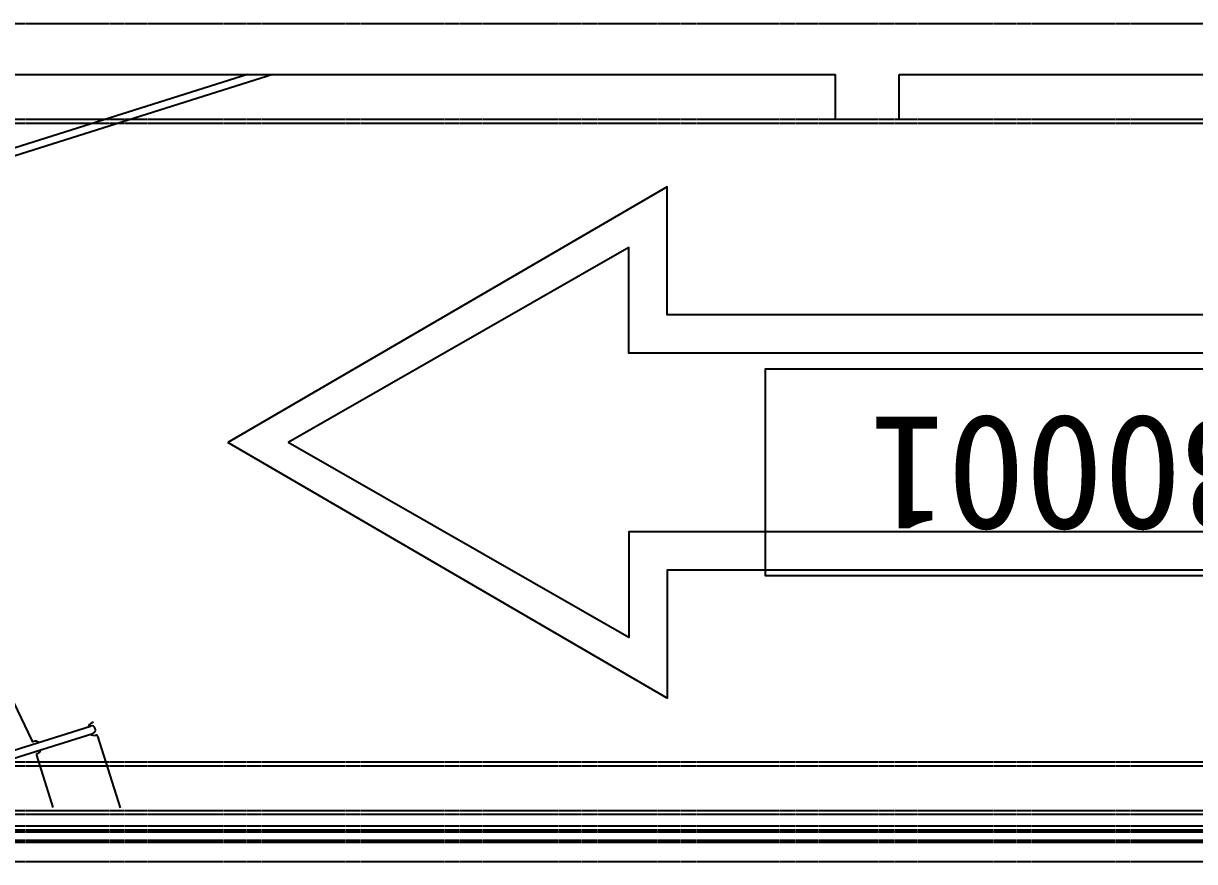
# Model space of a CAD drawing. Header units: millimetres. Extents: x 2509 to 128734, y 2492 to 91667.
# Drawn here: x 40838 to 41755, y 73230 to 73886 of the extents above; entities that cross this region are included whole.
import ezdxf

# ---------------------------------------------------------------- set-up
doc = ezdxf.new("R2010")
doc.units = ezdxf.units.MM
doc.linetypes.add('PHANTOM', pattern=[2.5, 1.25, -0.25, 0.25, -0.25, 0.25, -0.25])
for name, color, linetype in [('DEFAULT_3', 7, 'PHANTOM'), ('KGA12J2018E-DXF_CONTINUOUS_LINE', 7, 'Continuous'), ('NA2-07950A_DXF_CONTINUOUS_LINE', 7, 'Continuous'), ('ODAI_DXF_CONTINUOUS_LINE', 7, 'Continuous'), ('规划设计-方案设计-文字标识', 255, 'Continuous'), ('规划设计-立库系统-编码', 255, 'Continuous')]:
    doc.layers.add(name, color=color, linetype=linetype)
doc.styles.add('宋体', font='', dxfattribs={"width": 0.8, "height": 4})
doc.styles.get('宋体').set_extended_font_data('SimSun')

# ---------------------------------------------------------------- blocks, each defined once
blk = doc.blocks.new('*U158')
at = {"color": 5}
blk.add_lwpolyline([(22725.23, 4389.11), (23239.93, 4389.11), (23239.93, 4226.88), (22725.23, 4226.88)], close=True, dxfattribs=at)
at = {"layer": 'DEFAULT_3', "color": 8, "linetype": 'PHANTOM'}
for p, q in [((24035.94, 4612.64), (22235.94, 4612.64)), ((24035.94, 4597.39), (22235.94, 4597.39)), ((24035.94, 4595.89), (22235.94, 4595.89)), ((24035.94, 4589.39), (22235.94, 4589.39)), ((24035.94, 4587.89), (22235.94, 4587.89)), ((24035.94, 4584.64), (22235.94, 4584.64)), ((24035.94, 4575.64), (22235.94, 4575.64)), ((24035.94, 4572.64), (22235.94, 4572.64)), ((24035.94, 4537.64), (22235.94, 4537.64)), ((24035.94, 4534.64), (22235.94, 4534.64))]:
    blk.add_line(p, q, dxfattribs=at)
at = {"layer": 'DEFAULT_3', "color": 0, "linetype": 'PHANTOM'}
for p, q in [((24035.94, 4034.64), (22235.94, 4034.64)), ((24035.94, 4031.64), (22235.94, 4031.64)), ((24035.94, 3956.64), (22235.94, 3956.64))]:
    blk.add_line(p, q, dxfattribs=at)
at = {"layer": 'KGA12J2018E-DXF_CONTINUOUS_LINE', "color": 0, "linetype": 'Continuous'}
for p, q in [((23135.35, 4031.64), (23135.35, 3996.64)), ((23185.35, 4031.64), (23185.35, 3996.64)), ((23135.35, 3996.64), (22285.35, 3996.64)), ((24035.35, 3996.64), (23185.35, 3996.64))]:
    blk.add_line(p, q, dxfattribs=at)
at = {"layer": 'NA2-07950A_DXF_CONTINUOUS_LINE', "color": 0, "linetype": 'Continuous'}
for p, q in [((23763.05, 4514.39), (23745.32, 4570.64)), ((23810.74, 4529.42), (23797.88, 4570.22)), ((24005.22, 4119.34), (23814.35, 4517.98))]:
    blk.add_line(p, q, dxfattribs=at)
for centre, radius, start, end in [((23809.79, 4529.12), 1, 289.40299, 17.49278), ((23811.78, 4523.46), 5, 109.40299, 161.45063), ((23764.01, 4514.69), 1, 197.49278, 285.58257), ((23765.62, 4508.91), 5, 53.53492, 105.58257), ((23811.78, 4523.46), 5, 235.26649, 285.58257), ((23813.39, 4517.68), 1, 17.49278, 105.58257), ((23767.61, 4503.25), 1, 109.40299, 197.49278), ((23765.62, 4508.91), 5, 289.40299, 339.71906)]:
    blk.add_arc(centre, radius, start, end, dxfattribs=at)
at = {"layer": 'ODAI_DXF_CONTINUOUS_LINE', "color": 0, "linetype": 'Continuous'}
for p, q in [((23899.95, 4554.33), (23766.63, 4512.31)), ((23901.76, 4548.61), (23768.43, 4506.59)), ((23625.69, 3996.64), (24003.45, 4115.7)), ((23645.65, 3996.64), (24005.25, 4109.98))]:
    blk.add_line(p, q, dxfattribs=at)
blk.add_arc((23767.53, 4509.45), 3, 107.49278, 287.49278, dxfattribs=at)
at = {"color": 0, "style": '宋体'}
blk.add_attdef('设备编号', (22791.68, 4264.42), '', height=90, dxfattribs=at)
blk = doc.blocks.new('*U162')
at = {"layer": '规划设计-立库系统-编码', "color": 3}
blk.add_line((656, 70), (686, 70), dxfattribs=at)
for points in [[(0, 0), (0, 100), (656, 100), (656, 200), (1000, 0)], [(30, 0), (30, 70), (686, 70), (686, 152.56), (952.81, 0)], [(0, 0), (0, -100), (656, -100), (656, -200), (1000, 0)], [(30, 0), (30, -70), (686, -70), (686, -152.56), (952.81, 0)]]:
    blk.add_lwpolyline(points, dxfattribs=at)

msp = doc.modelspace()

# ---------------------------------------------------------------- block references
at = {"rotation": 180}
msp.add_blockref('*U158', (64658.82, 77842.466), dxfattribs=at).add_auto_attribs({'设备编号': 'GB0001'})
at = {"layer": '规划设计-方案设计-文字标识', "color": 3, "rotation": 180}
msp.add_blockref('*U162', (41997.88, 73557.821), dxfattribs=at)

doc.saveas('drawing.dxf')
